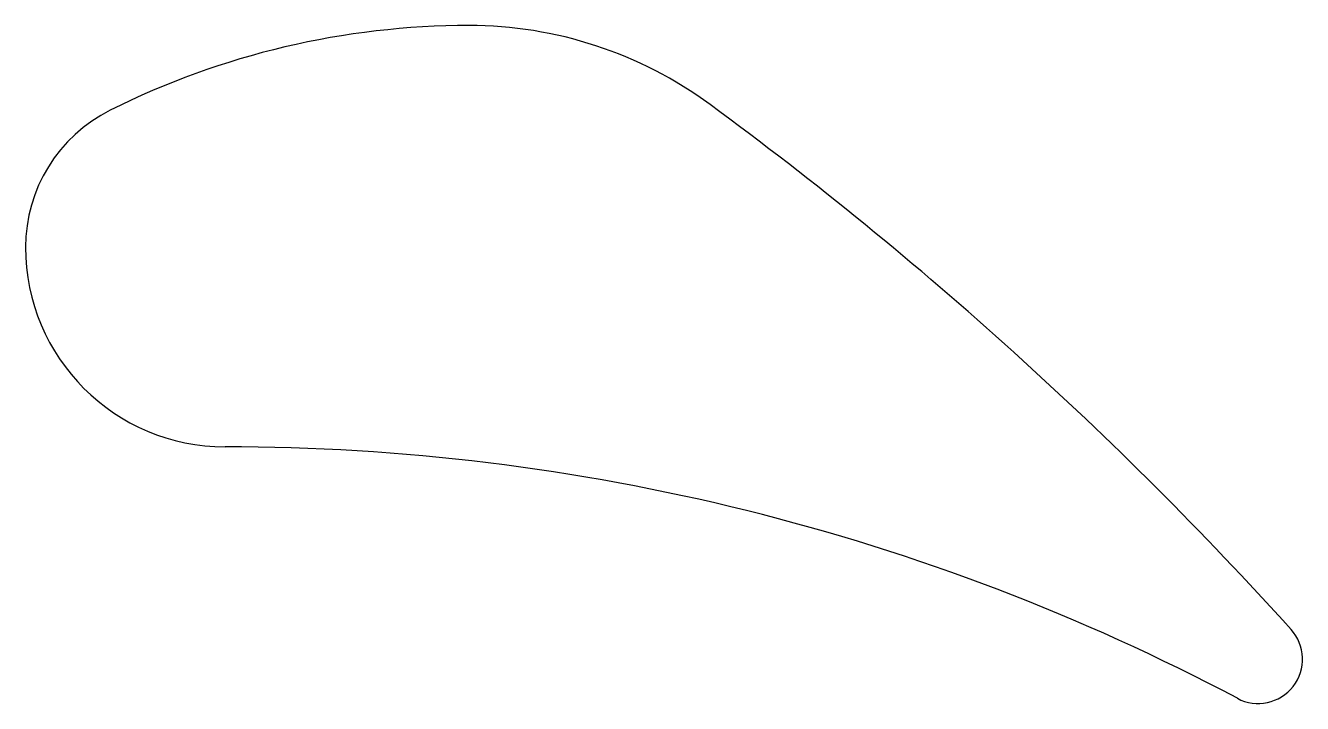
# Model space of a CAD drawing. Header units: metres. Extents: x 0 to 115, y -41 to 20.
import ezdxf

# ---------------------------------------------------------------- set-up
doc = ezdxf.new("R2010")
doc.units = ezdxf.units.M

msp = doc.modelspace()

# ---------------------------------------------------------------- linework, layer by layer
at = {"layer": 'PARAMETRIX'}
for centre, radius, start, end in [((40, -52.3607), 72.3607, 90, 116.5651), ((40, -16.7087), 36.7087, 53.6905, 90), ((-145.3731, -268.9757), 349.7611, 42.1036, 53.6905), ((13.8197, 0), 13.8197, 116.5651, 180), ((18, 0), 18, 180, 270), ((18, -213), 195, 62.0867, 90), ((111.1589, -37.1523), 4, 242.0867, 42.1036)]:
    msp.add_arc(centre, radius, start, end, dxfattribs=at)

doc.saveas('drawing.dxf')
